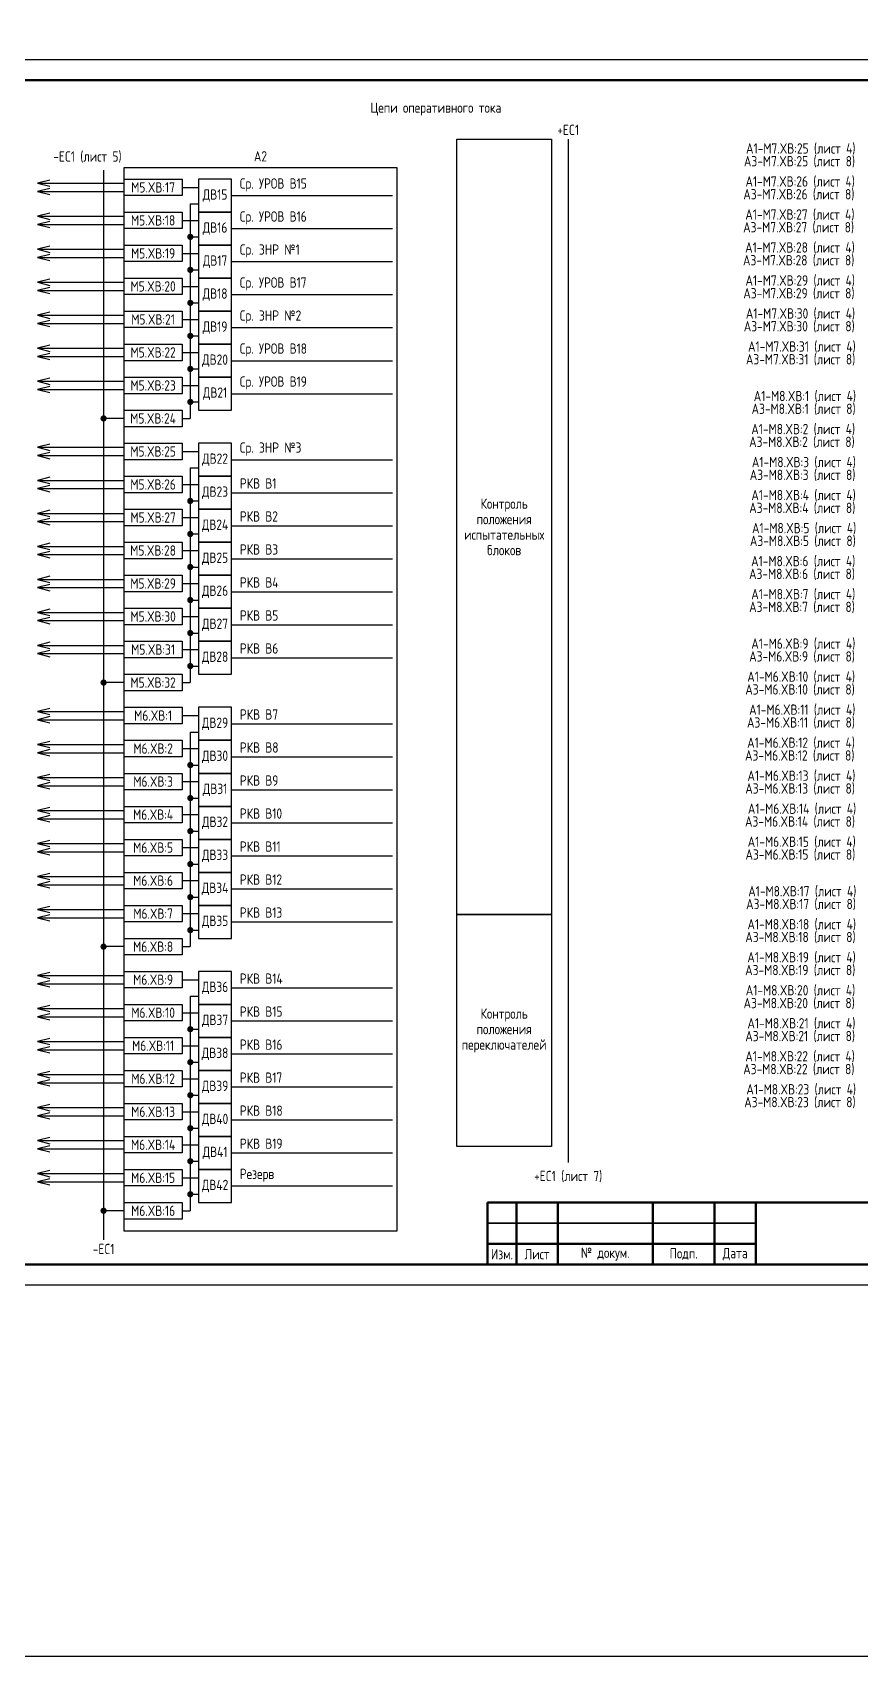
# Model space of a CAD drawing. Header units: millimetres. Extents: x -1612 to 9998, y -90 to 1220.
# Drawn here: x 2219.8 to 2420.3, y -90 to 303.6 of the extents above; entities that cross this region are included whole.
import ezdxf

# ---------------------------------------------------------------- set-up
doc = ezdxf.new("R2010")
doc.units = ezdxf.units.MM
doc.styles.add('Gost_type_A', font='GOST_0.TTF')

# ---------------------------------------------------------------- blocks, each defined once
blk = doc.blocks.new('Формат_А3')
blk.add_lwpolyline([(-420, 297), (0, 297), (0, 0), (-420, 0)], close=True)
at = {"lineweight": 50}
blk.add_lwpolyline([(-400, 292), (-5, 292), (-5, 5), (-400, 5)], close=True, dxfattribs=at)
blk = doc.blocks.new('Штамп малый нижний')
at = {"lineweight": 50}
for points in [[(-185, 15), (-178, 15), (-178, 5), (-185, 5)], [(-178, 15), (-168, 15), (-168, 5), (-178, 5)], [(-168, 15), (-145, 15), (-145, 5), (-168, 5)], [(-145, 15), (-130, 15), (-130, 5), (-145, 5)], [(-130, 15), (-120, 15), (-120, 5), (-130, 5)], [(-120, 15), (-10, 15), (-10, 0), (-120, 0)], [(-10, 15), (0, 15), (0, 10), (-10, 10)], [(-10, 10), (0, 10), (0, 0), (-10, 0)], [(-185, 5), (-178, 5), (-178, 0), (-185, 0)], [(-178, 5), (-168, 5), (-168, 0), (-178, 0)], [(-168, 5), (-145, 5), (-145, 0), (-168, 0)], [(-145, 5), (-130, 5), (-130, 0), (-145, 0)], [(-130, 5), (-120, 5), (-120, 0), (-130, 0)]]:
    blk.add_lwpolyline(points, close=True, dxfattribs=at)
for points in [[(-185, 15), (-178, 15), (-178, 10), (-185, 10)], [(-178, 15), (-168, 15), (-168, 10), (-178, 10)], [(-168, 15), (-145, 15), (-145, 10), (-168, 10)], [(-145, 15), (-130, 15), (-130, 10), (-145, 10)], [(-130, 15), (-120, 15), (-120, 10), (-130, 10)], [(-185, 10), (-178, 10), (-178, 5), (-185, 5)], [(-178, 10), (-168, 10), (-168, 5), (-178, 5)], [(-168, 10), (-145, 10), (-145, 5), (-168, 5)], [(-145, 10), (-130, 10), (-130, 5), (-145, 5)], [(-130, 10), (-120, 10), (-120, 5), (-130, 5)]]:
    blk.add_lwpolyline(points, close=True)
at = {"char_height": 2.5, "style": 'Gost_type_A'}
for s, insert, width, attachment_point in [('Лист', (-5, 12.5), 10, 5), ('№ докум.', (-156.5, 2.5), 23, 5), ('Подп.', (-137.5, 2.5), 15, 5), ('Дата', (-125, 2.5), 10, 5), ('Изм.', (-181.5, 2.5), 7, 5), ('Лист', (-173, 2.5), 10, 5), ('Копировал', (-75, -2.53), 13.1202, 6), ('Формат', (-30, -2.53), 13.1202, 6)]:
    blk.add_mtext(s, dxfattribs=dict(at, insert=insert, width=width, attachment_point=attachment_point))
blk = doc.blocks.new('POINT')
at = {"const_width": 0.75}
blk.add_lwpolyline([(-0.375, 0, 1), (0.375, 0, 1)], format="xyb", close=True, dxfattribs=at)

msp = doc.modelspace()

# ---------------------------------------------------------------- linework, layer by layer
for p, q in [((2349.52, 277.69), (2349.52, 29.69)), ((2237, 270.17), (2237, 11)), ((2221, 267.02), (2242, 267.02)), ((2221, 265.02), (2242, 265.02)), ((2256, 266.02), (2260, 266.02)), ((2268, 264.02), (2307, 264.02)), ((2258, 262.02), (2260, 262.02)), ((2258, 262.02), (2258, 210.02)), ((2221, 259.02), (2242, 259.02)), ((2221, 257.02), (2242, 257.02)), ((2256, 258.02), (2260, 258.02)), ((2268, 256.02), (2307, 256.02)), ((2258, 254.02), (2260, 254.02)), ((2221, 251.02), (2242, 251.02)), ((2221, 249.02), (2242, 249.02)), ((2256, 250.02), (2260, 250.02)), ((2268, 248.02), (2307, 248.02)), ((2258, 246.02), (2260, 246.02)), ((2221, 243.02), (2242, 243.02)), ((2221, 241.02), (2242, 241.02)), ((2256, 242.02), (2260, 242.02)), ((2258, 238.02), (2260, 238.02)), ((2268, 240.02), (2307, 240.02)), ((2221, 235.02), (2242, 235.02)), ((2221, 233.02), (2242, 233.02)), ((2256, 234.02), (2260, 234.02)), ((2258, 230.02), (2260, 230.02)), ((2268, 232.02), (2307, 232.02)), ((2221, 227.02), (2242, 227.02)), ((2221, 225.02), (2242, 225.02)), ((2256, 226.02), (2260, 226.02)), ((2258, 222.02), (2260, 222.02)), ((2268, 224.02), (2307, 224.02)), ((2221, 219.02), (2242, 219.02)), ((2221, 217.02), (2242, 217.02)), ((2256, 218.02), (2260, 218.02)), ((2258, 214.02), (2260, 214.02)), ((2268, 216.02), (2307, 216.02)), ((2242, 210.02), (2237, 210.02)), ((2256, 210.02), (2258, 210.02)), ((2221, 203.02), (2242, 203.02)), ((2221, 201.02), (2242, 201.02)), ((2256, 202.02), (2260, 202.02)), ((2258, 198.02), (2260, 198.02)), ((2258, 198.02), (2258, 146.02)), ((2268, 200.02), (2307, 200.02)), ((2221, 195.02), (2242, 195.02)), ((2221, 193.02), (2242, 193.02)), ((2256, 194.02), (2260, 194.02)), ((2258, 190.02), (2260, 190.02)), ((2268, 192.02), (2307, 192.02)), ((2221, 187.02), (2242, 187.02)), ((2221, 185.02), (2242, 185.02)), ((2256, 186.02), (2260, 186.02)), ((2258, 182.02), (2260, 182.02)), ((2268, 184.02), (2307, 184.02)), ((2221, 179.02), (2242, 179.02)), ((2256, 178.02), (2260, 178.02)), ((2221, 177.02), (2242, 177.02)), ((2258, 174.02), (2260, 174.02)), ((2268, 176.02), (2307, 176.02)), ((2221, 171.02), (2242, 171.02)), ((2256, 170.02), (2260, 170.02)), ((2221, 169.02), (2242, 169.02)), ((2258, 166.02), (2260, 166.02)), ((2268, 168.02), (2307, 168.02)), ((2221, 163.02), (2242, 163.02)), ((2256, 162.02), (2260, 162.02)), ((2221, 161.02), (2242, 161.02)), ((2258, 158.02), (2260, 158.02)), ((2268, 160.02), (2307, 160.02)), ((2221, 155.02), (2242, 155.02)), ((2256, 154.02), (2260, 154.02)), ((2221, 153.02), (2242, 153.02)), ((2258, 150.02), (2260, 150.02)), ((2268, 152.02), (2307, 152.02)), ((2242, 146.02), (2237, 146.02)), ((2256, 146.02), (2258, 146.02)), ((2221, 139.02), (2242, 139.02)), ((2256, 138.02), (2260, 138.02)), ((2221, 137.02), (2242, 137.02)), ((2258, 134.02), (2260, 134.02)), ((2258, 134.02), (2258, 82.02)), ((2268, 136.02), (2307, 136.02)), ((2221, 131.02), (2242, 131.02)), ((2256, 130.02), (2260, 130.02)), ((2221, 129.02), (2242, 129.02)), ((2258, 126.02), (2260, 126.02)), ((2268, 128.02), (2307, 128.02)), ((2221, 123.02), (2242, 123.02)), ((2256, 122.02), (2260, 122.02)), ((2221, 121.02), (2242, 121.02)), ((2268, 120.02), (2307, 120.02)), ((2221, 115.02), (2242, 115.02)), ((2258, 118.02), (2260, 118.02)), ((2221, 113.02), (2242, 113.02)), ((2256, 114.02), (2260, 114.02)), ((2268, 112.02), (2307, 112.02)), ((2221, 107.02), (2242, 107.02)), ((2258, 110.02), (2260, 110.02)), ((2221, 105.02), (2242, 105.02)), ((2256, 106.02), (2260, 106.02)), ((2268, 104.02), (2307, 104.02)), ((2221, 99.02), (2242, 99.02)), ((2258, 102.02), (2260, 102.02)), ((2221, 97.02), (2242, 97.02)), ((2256, 98.02), (2260, 98.02)), ((2268, 96.02), (2307, 96.02)), ((2221, 91.02), (2242, 91.02)), ((2258, 94.02), (2260, 94.02)), ((2221, 89.02), (2242, 89.02)), ((2256, 90.02), (2260, 90.02)), ((2268, 88.02), (2307, 88.02)), ((2258, 86.02), (2260, 86.02)), ((2242, 82.02), (2237, 82.02)), ((2256, 82.02), (2258, 82.02)), ((2221, 75.02), (2242, 75.02)), ((2221, 73.02), (2242, 73.02)), ((2256, 74.02), (2260, 74.02)), ((2268, 72.02), (2307, 72.02)), ((2221, 67.02), (2242, 67.02)), ((2258, 70.02), (2260, 70.02)), ((2258, 70.02), (2258, 18.02)), ((2221, 65.02), (2242, 65.02)), ((2256, 66.02), (2260, 66.02)), ((2268, 64.02), (2307, 64.02)), ((2258, 62.02), (2260, 62.02)), ((2221, 59.02), (2242, 59.02)), ((2221, 57.02), (2242, 57.02)), ((2256, 58.02), (2260, 58.02)), ((2268, 56.02), (2307, 56.02)), ((2258, 54.02), (2260, 54.02)), ((2221, 51.02), (2242, 51.02)), ((2221, 49.02), (2242, 49.02)), ((2256, 50.02), (2260, 50.02)), ((2268, 48.02), (2307, 48.02)), ((2258, 46.02), (2260, 46.02)), ((2221, 43.02), (2242, 43.02)), ((2221, 41.02), (2242, 41.02)), ((2256, 42.02), (2260, 42.02)), ((2268, 40.02), (2307, 40.02)), ((2258, 38.02), (2260, 38.02)), ((2221, 35.02), (2242, 35.02)), ((2221, 33.02), (2242, 33.02)), ((2256, 34.02), (2260, 34.02)), ((2268, 32.02), (2307, 32.02)), ((2258, 30.02), (2260, 30.02)), ((2221, 27.02), (2242, 27.02)), ((2221, 25.02), (2242, 25.02)), ((2256, 26.02), (2260, 26.02)), ((2268, 24.02), (2307, 24.02)), ((2258, 22.02), (2260, 22.02)), ((2242, 18.02), (2237, 18.02)), ((2256, 18.02), (2258, 18.02))]:
    msp.add_line(p, q)
for points in [[(-1612, 1220), (9998.36, 1220), (9998.36, -90), (-1612, -90)], [(2345.52, 89.78), (2322.52, 89.78), (2322.52, 277.69), (2345.52, 277.69)], [(2242, 270.8), (2308, 270.8), (2308, 13.11), (2242, 13.11)], [(2242, 268.02), (2256, 268.02), (2256, 264.02), (2242, 264.02)], [(2242, 260.02), (2256, 260.02), (2256, 256.02), (2242, 256.02)], [(2242, 252.02), (2256, 252.02), (2256, 248.02), (2242, 248.02)], [(2242, 244.02), (2256, 244.02), (2256, 240.02), (2242, 240.02)], [(2242, 236.02), (2256, 236.02), (2256, 232.02), (2242, 232.02)], [(2242, 228.02), (2256, 228.02), (2256, 224.02), (2242, 224.02)], [(2242, 220.02), (2256, 220.02), (2256, 216.02), (2242, 216.02)], [(2242, 212.02), (2256, 212.02), (2256, 208.02), (2242, 208.02)], [(2242, 204.02), (2256, 204.02), (2256, 200.02), (2242, 200.02)], [(2242, 196.02), (2256, 196.02), (2256, 192.02), (2242, 192.02)], [(2242, 188.02), (2256, 188.02), (2256, 184.02), (2242, 184.02)], [(2242, 180.02), (2256, 180.02), (2256, 176.02), (2242, 176.02)], [(2242, 172.02), (2256, 172.02), (2256, 168.02), (2242, 168.02)], [(2242, 164.02), (2256, 164.02), (2256, 160.02), (2242, 160.02)], [(2242, 156.02), (2256, 156.02), (2256, 152.02), (2242, 152.02)], [(2242, 148.02), (2256, 148.02), (2256, 144.02), (2242, 144.02)], [(2242, 140.02), (2256, 140.02), (2256, 136.02), (2242, 136.02)], [(2242, 132.02), (2256, 132.02), (2256, 128.02), (2242, 128.02)], [(2242, 124.02), (2256, 124.02), (2256, 120.02), (2242, 120.02)], [(2242, 116.02), (2256, 116.02), (2256, 112.02), (2242, 112.02)], [(2242, 108.02), (2256, 108.02), (2256, 104.02), (2242, 104.02)], [(2242, 100.02), (2256, 100.02), (2256, 96.02), (2242, 96.02)], [(2242, 92.02), (2256, 92.02), (2256, 88.02), (2242, 88.02)], [(2345.52, 33.63), (2322.52, 33.63), (2322.52, 89.78), (2345.52, 89.78)], [(2242, 84.02), (2256, 84.02), (2256, 80.02), (2242, 80.02)], [(2242, 76.02), (2256, 76.02), (2256, 72.02), (2242, 72.02)], [(2242, 68.02), (2256, 68.02), (2256, 64.02), (2242, 64.02)], [(2242, 60.02), (2256, 60.02), (2256, 56.02), (2242, 56.02)], [(2242, 52.02), (2256, 52.02), (2256, 48.02), (2242, 48.02)], [(2242, 44.02), (2256, 44.02), (2256, 40.02), (2242, 40.02)], [(2242, 36.02), (2256, 36.02), (2256, 32.02), (2242, 32.02)], [(2242, 28.02), (2256, 28.02), (2256, 24.02), (2242, 24.02)], [(2242, 20.02), (2256, 20.02), (2256, 16.02), (2242, 16.02)]]:
    msp.add_lwpolyline(points, close=True)
for points in [[(2224, 267.77), (2221, 267.02), (2224, 266.27)], [(2224, 265.77), (2221, 265.02), (2224, 264.27)], [(2224, 259.77), (2221, 259.02), (2224, 258.27)], [(2224, 257.77), (2221, 257.02), (2224, 256.27)], [(2224, 251.77), (2221, 251.02), (2224, 250.27)], [(2224, 249.77), (2221, 249.02), (2224, 248.27)], [(2224, 243.77), (2221, 243.02), (2224, 242.27)], [(2224, 241.77), (2221, 241.02), (2224, 240.27)], [(2224, 235.77), (2221, 235.02), (2224, 234.27)], [(2224, 233.77), (2221, 233.02), (2224, 232.27)], [(2224, 227.77), (2221, 227.02), (2224, 226.27)], [(2224, 225.77), (2221, 225.02), (2224, 224.27)], [(2224, 219.77), (2221, 219.02), (2224, 218.27)], [(2224, 217.77), (2221, 217.02), (2224, 216.27)], [(2224, 203.77), (2221, 203.02), (2224, 202.27)], [(2224, 201.77), (2221, 201.02), (2224, 200.27)], [(2224, 195.77), (2221, 195.02), (2224, 194.27)], [(2224, 193.77), (2221, 193.02), (2224, 192.27)], [(2224, 187.77), (2221, 187.02), (2224, 186.27)], [(2224, 185.77), (2221, 185.02), (2224, 184.27)], [(2224, 179.77), (2221, 179.02), (2224, 178.27)], [(2224, 177.77), (2221, 177.02), (2224, 176.27)], [(2224, 171.77), (2221, 171.02), (2224, 170.27)], [(2224, 169.77), (2221, 169.02), (2224, 168.27)], [(2224, 163.77), (2221, 163.02), (2224, 162.27)], [(2224, 161.77), (2221, 161.02), (2224, 160.27)], [(2224, 155.77), (2221, 155.02), (2224, 154.27)], [(2224, 153.77), (2221, 153.02), (2224, 152.27)], [(2224, 139.77), (2221, 139.02), (2224, 138.27)], [(2224, 137.77), (2221, 137.02), (2224, 136.27)], [(2224, 131.77), (2221, 131.02), (2224, 130.27)], [(2224, 129.77), (2221, 129.02), (2224, 128.27)], [(2224, 123.77), (2221, 123.02), (2224, 122.27)], [(2224, 121.77), (2221, 121.02), (2224, 120.27)], [(2224, 115.77), (2221, 115.02), (2224, 114.27)], [(2224, 113.77), (2221, 113.02), (2224, 112.27)], [(2224, 107.77), (2221, 107.02), (2224, 106.27)], [(2224, 105.77), (2221, 105.02), (2224, 104.27)], [(2224, 99.77), (2221, 99.02), (2224, 98.27)], [(2224, 97.77), (2221, 97.02), (2224, 96.27)], [(2224, 91.77), (2221, 91.02), (2224, 90.27)], [(2224, 89.77), (2221, 89.02), (2224, 88.27)], [(2224, 75.77), (2221, 75.02), (2224, 74.27)], [(2224, 73.77), (2221, 73.02), (2224, 72.27)], [(2224, 67.77), (2221, 67.02), (2224, 66.27)], [(2224, 65.77), (2221, 65.02), (2224, 64.27)], [(2224, 59.77), (2221, 59.02), (2224, 58.27)], [(2224, 57.77), (2221, 57.02), (2224, 56.27)], [(2224, 51.77), (2221, 51.02), (2224, 50.27)], [(2224, 49.77), (2221, 49.02), (2224, 48.27)], [(2224, 43.77), (2221, 43.02), (2224, 42.27)], [(2224, 41.77), (2221, 41.02), (2224, 40.27)], [(2224, 35.77), (2221, 35.02), (2224, 34.27)], [(2224, 33.77), (2221, 33.02), (2224, 32.27)], [(2224, 27.77), (2221, 27.02), (2224, 26.27)], [(2224, 25.77), (2221, 25.02), (2224, 24.27)]]:
    msp.add_lwpolyline(points)
at = {"ltscale": 4}
for points in [[(2260, 260.02), (2268, 260.02), (2268, 268.02), (2260, 268.02)], [(2260, 252.02), (2268, 252.02), (2268, 260.02), (2260, 260.02)], [(2260, 244.02), (2268, 244.02), (2268, 252.02), (2260, 252.02)], [(2260, 236.02), (2268, 236.02), (2268, 244.02), (2260, 244.02)], [(2260, 228.02), (2268, 228.02), (2268, 236.02), (2260, 236.02)], [(2260, 220.02), (2268, 220.02), (2268, 228.02), (2260, 228.02)], [(2260, 212.02), (2268, 212.02), (2268, 220.02), (2260, 220.02)], [(2260, 196.02), (2268, 196.02), (2268, 204.02), (2260, 204.02)], [(2260, 188.02), (2268, 188.02), (2268, 196.02), (2260, 196.02)], [(2260, 180.02), (2268, 180.02), (2268, 188.02), (2260, 188.02)], [(2260, 172.02), (2268, 172.02), (2268, 180.02), (2260, 180.02)], [(2260, 164.02), (2268, 164.02), (2268, 172.02), (2260, 172.02)], [(2260, 156.02), (2268, 156.02), (2268, 164.02), (2260, 164.02)], [(2260, 148.02), (2268, 148.02), (2268, 156.02), (2260, 156.02)], [(2260, 132.02), (2268, 132.02), (2268, 140.02), (2260, 140.02)], [(2260, 124.02), (2268, 124.02), (2268, 132.02), (2260, 132.02)], [(2260, 116.02), (2268, 116.02), (2268, 124.02), (2260, 124.02)], [(2260, 108.02), (2268, 108.02), (2268, 116.02), (2260, 116.02)], [(2260, 100.02), (2268, 100.02), (2268, 108.02), (2260, 108.02)], [(2260, 92.02), (2268, 92.02), (2268, 100.02), (2260, 100.02)], [(2260, 84.02), (2268, 84.02), (2268, 92.02), (2260, 92.02)], [(2260, 68.02), (2268, 68.02), (2268, 76.02), (2260, 76.02)], [(2260, 60.02), (2268, 60.02), (2268, 68.02), (2260, 68.02)], [(2260, 52.02), (2268, 52.02), (2268, 60.02), (2260, 60.02)], [(2260, 44.02), (2268, 44.02), (2268, 52.02), (2260, 52.02)], [(2260, 36.02), (2268, 36.02), (2268, 44.02), (2260, 44.02)], [(2260, 28.02), (2268, 28.02), (2268, 36.02), (2260, 36.02)], [(2260, 20.02), (2268, 20.02), (2268, 28.02), (2260, 28.02)]]:
    msp.add_lwpolyline(points, close=True, dxfattribs=at)

# ---------------------------------------------------------------- block references
for name, p in [('Формат_А3', (2520, 0)), ('POINT', (2258, 254.02)), ('POINT', (2258, 246.02)), ('POINT', (2258, 238.02)), ('POINT', (2258, 230.02)), ('POINT', (2258, 222.02)), ('POINT', (2258, 214.02)), ('POINT', (2237, 210.02)), ('POINT', (2258, 190.02)), ('POINT', (2258, 182.02)), ('POINT', (2258, 174.02)), ('POINT', (2258, 166.02)), ('POINT', (2258, 158.02)), ('POINT', (2258, 150.02)), ('POINT', (2237, 146.02)), ('POINT', (2258, 126.02)), ('POINT', (2258, 118.02)), ('POINT', (2258, 110.02)), ('POINT', (2258, 102.02)), ('POINT', (2258, 94.02)), ('POINT', (2258, 86.02)), ('POINT', (2237, 82.02)), ('POINT', (2258, 62.02)), ('POINT', (2258, 54.02)), ('POINT', (2258, 46.02)), ('POINT', (2258, 38.02)), ('POINT', (2258, 30.02)), ('POINT', (2258, 22.02)), ('Штамп малый нижний', (2515, 5)), ('POINT', (2237, 18.02))]:
    msp.add_blockref(name, p)

# ---------------------------------------------------------------- texts
at = {"char_height": 2.5, "style": 'Gost_type_A'}
for s, insert, width, attachment_point, line_spacing_factor in [('Цепи оперативного тока', (2317.5, 285), 395, 5, 0.9), ('A1-M7.XВ:25 (лист 4)', (2392.61, 275.33), 31, 4, 0.8), ('A2', (2275, 272.29), 66, 8, 0.9), ('A3-M7.XВ:25 (лист 8)', (2392.09, 272.23), 31, 4, 0.8), ('A1-M7.XВ:26 (лист 4)', (2392.47, 267.33), 31, 4, 0.8), ('A3-M7.XВ:26 (лист 8)', (2391.95, 264.23), 31, 4, 0.8), ('A1-M7.XВ:27 (лист 4)', (2392.43, 259.33), 31, 4, 0.8), ('A3-M7.XВ:27 (лист 8)', (2391.91, 256.23), 31, 4, 0.8), ('A1-M7.XВ:28 (лист 4)', (2392.39, 251.33), 31, 4, 0.8), ('A3-M7.XВ:28 (лист 8)', (2391.87, 248.23), 31, 4, 0.8), ('A1-M7.XВ:29 (лист 4)', (2392.47, 243.33), 31, 4, 0.8), ('A3-M7.XВ:29 (лист 8)', (2391.95, 240.23), 31, 4, 0.8), ('A1-M7.XВ:30 (лист 4)', (2392.56, 235.33), 31, 4, 0.8), ('A3-M7.XВ:30 (лист 8)', (2392.06, 232.23), 31, 4, 0.8), ('A1-M7.XВ:31 (лист 4)', (2393.09, 227.33), 31, 4, 0.8), ('A3-M7.XВ:31 (лист 8)', (2392.57, 224.23), 31, 4, 0.8), ('A1-M8.XВ:1 (лист 4)', (2394.47, 215.33), 31, 4, 0.8), ('A3-M8.XВ:1 (лист 8)', (2393.95, 212.23), 31, 4, 0.8), ('A1-M8.XВ:2 (лист 4)', (2393.88, 207.33), 31, 4, 0.8), ('A3-M8.XВ:2 (лист 8)', (2393.36, 204.23), 31, 4, 0.8), ('A1-M8.XВ:3 (лист 4)', (2394.02, 199.33), 31, 4, 0.8), ('A3-M8.XВ:3 (лист 8)', (2393.5, 196.23), 31, 4, 0.8), ('A1-M8.XВ:4 (лист 4)', (2393.9, 191.33), 31, 4, 0.8), ('Контроль положения\\Pиспытательных блоков', (2334.02, 183.74), 23, 5, 0.9), ('A3-M8.XВ:4 (лист 8)', (2393.38, 188.23), 31, 4, 0.8), ('A3-M8.XВ:5 (лист 8)', (2393.54, 180.23), 31, 4, 0.8), ('A1-M8.XВ:5 (лист 4)', (2394.06, 183.33), 31, 4, 0.8), ('A3-M8.XВ:6 (лист 8)', (2393.34, 172.23), 31, 4, 0.8), ('A1-M8.XВ:6 (лист 4)', (2393.84, 175.33), 31, 4, 0.8), ('A3-M8.XВ:7 (лист 8)', (2393.36, 164.23), 31, 4, 0.8), ('A1-M8.XВ:7 (лист 4)', (2393.88, 167.33), 31, 4, 0.8), ('A3-M6.XВ:9 (лист 8)', (2393.37, 152.23), 31, 4, 0.8), ('A1-M6.XВ:9 (лист 4)', (2393.89, 155.33), 31, 4, 0.8), ('A3-M6.XВ:10 (лист 8)', (2392.43, 144.23), 31, 4, 0.8), ('A1-M6.XВ:10 (лист 4)', (2392.91, 147.33), 31, 4, 0.8), ('A3-M6.XВ:11 (лист 8)', (2392.84, 136.23), 31, 4, 0.8), ('A1-M6.XВ:11 (лист 4)', (2393.36, 139.33), 31, 4, 0.8), ('A1-M6.XВ:12 (лист 4)', (2392.88, 131.33), 31, 4, 0.8), ('A3-M6.XВ:12 (лист 8)', (2392.36, 128.23), 31, 4, 0.8), ('A1-M6.XВ:13 (лист 4)', (2392.95, 123.33), 31, 4, 0.8), ('A3-M6.XВ:13 (лист 8)', (2392.43, 120.23), 31, 4, 0.8), ('A1-M6.XВ:14 (лист 4)', (2393.05, 115.33), 31, 4, 0.8), ('A3-M6.XВ:14 (лист 8)', (2392.35, 112.23), 31, 4, 0.8), ('A1-M6.XВ:15 (лист 4)', (2393, 107.33), 31, 4, 0.8), ('A3-M6.XВ:15 (лист 8)', (2392.47, 104.23), 31, 4, 0.8), ('A1-M8.XВ:17 (лист 4)', (2393.14, 95.33), 31, 4, 0.8), ('A3-M8.XВ:17 (лист 8)', (2392.62, 92.23), 31, 4, 0.8), ('A1-M8.XВ:18 (лист 4)', (2392.95, 87.33), 31, 4, 0.8), ('A3-M8.XВ:18 (лист 8)', (2392.43, 84.23), 31, 4, 0.8), ('A1-M8.XВ:19 (лист 4)', (2392.92, 79.33), 31, 4, 0.8), ('A3-M8.XВ:19 (лист 8)', (2392.4, 76.23), 31, 4, 0.8), ('A1-M8.XВ:20 (лист 4)', (2392.53, 71.33), 31, 4, 0.8), ('Контроль положения\\Pпереключателей', (2334.02, 61.7), 23, 5, 0.9), ('A3-M8.XВ:20 (лист 8)', (2392.01, 68.23), 31, 4, 0.8), ('A1-M8.XВ:21 (лист 4)', (2392.95, 63.33), 31, 4, 0.8), ('A3-M8.XВ:21 (лист 8)', (2392.43, 60.23), 31, 4, 0.8), ('A1-M8.XВ:22 (лист 4)', (2392.43, 55.33), 31, 4, 0.8), ('A3-M8.XВ:22 (лист 8)', (2391.93, 52.23), 31, 4, 0.8), ('A1-M8.XВ:23 (лист 4)', (2392.69, 47.33), 31, 4, 0.8), ('A3-M8.XВ:23 (лист 8)', (2392.17, 44.23), 31, 4, 0.8)]:
    msp.add_mtext(s, dxfattribs=dict(at, insert=insert, width=width, attachment_point=attachment_point, line_spacing_factor=line_spacing_factor))
for s, insert, width, attachment_point in [('+EC1', (2349.52, 278.69), 20, 8), ('-EC1 (лист 5)', (2233.08, 272), 18.5192, 8), ('Ср. УРОВ В15', (2270, 265.02), 35.7119, 7), ('M5.XВ:17', (2249, 266.02), 14, 5), ('Ср. УРОВ В16', (2270, 257.02), 41.1416, 7), ('M5.XВ:18', (2249, 258.02), 14, 5), ('Ср. ЗНР №1', (2270, 249.02), 27.8465, 7), ('M5.XВ:19', (2249, 250.02), 14, 5), ('Ср. УРОВ В17', (2270, 241.02), 27.8465, 7), ('M5.XВ:20', (2249, 242.02), 14, 5), ('Ср. ЗНР №2 ', (2270, 233.02), 33.4848, 7), ('M5.XВ:21', (2249, 234.02), 14, 5), ('M5.XВ:22', (2249, 226.02), 14, 5), ('Ср. УРОВ В18', (2270, 225.02), 35.3544, 7), ('M5.XВ:23', (2249, 218.02), 14, 5), ('Ср. УРОВ В19', (2270, 217.02), 27.8465, 7), ('M5.XВ:24', (2249, 210.02), 14, 5), ('M5.XВ:25', (2249, 202.02), 14, 5), ('Ср. ЗНР №3', (2270, 201.02), 27.8465, 7), ('M5.XВ:26', (2249, 194.02), 14, 5), ('РКВ В1', (2270, 193.02), 27.8465, 7), ('M5.XВ:27', (2249, 186.02), 14, 5), ('РКВ В2', (2270, 185.02), 35.933, 7), ('M5.XВ:28', (2249, 178.02), 14, 5), ('РКВ В3', (2270, 177.02), 41.868, 7), ('M5.XВ:29', (2249, 170.02), 14, 5), ('РКВ В4', (2270, 169.02), 42.9636, 7), ('M5.XВ:30', (2249, 162.02), 14, 5), ('РКВ В5', (2270, 161.02), 40.0707, 7), ('M5.XВ:31', (2249, 154.02), 14, 5), ('РКВ В6', (2270, 153.02), 38, 7), ('M5.XВ:32', (2249, 146.02), 14, 5), ('M6.XВ:1', (2249, 138.02), 14, 5), ('РКВ В7', (2270, 137.02), 29.668, 7), ('M6.XВ:2', (2249, 130.02), 14, 5), ('РКВ В8', (2270, 129.02), 30.6324, 7), ('M6.XВ:3', (2249, 122.02), 14, 5), ('РКВ В9', (2270, 121.02), 30.6324, 7), ('M6.XВ:4', (2249, 114.02), 14, 5), ('РКВ В10', (2270, 113.02), 27.8465, 7), ('M6.XВ:5', (2249, 106.02), 14, 5), ('РКВ В11', (2270, 105.02), 27.8465, 7), ('M6.XВ:6', (2249, 98.02), 14, 5), ('РКВ В12', (2270, 97.02), 27.8465, 7), ('M6.XВ:7', (2249, 90.02), 14, 5), ('РКВ В13', (2270, 89.02), 33.5921, 7), ('M6.XВ:8', (2249, 82.02), 14, 5), ('M6.XВ:9', (2249, 74.02), 14, 5), ('РКВ В14', (2270, 73.02), 27.8465, 7), ('M6.XВ:10', (2249, 66.02), 14, 5), ('РКВ В15', (2270, 65.02), 39.1584, 7), ('M6.XВ:11', (2249, 58.02), 14, 5), ('РКВ В16', (2270, 57.02), 27.8465, 7), ('M6.XВ:12', (2249, 50.02), 14, 5), ('РКВ В17', (2270, 49.02), 36.4793, 7), ('\\pxt4;РКВ В18', (2270, 41.02), 27.8465, 7), ('M6.XВ:13', (2249, 42.02), 14, 5), ('РКВ В19', (2270, 33.02), 35.3878, 7), ('M6.XВ:14', (2249, 34.02), 14, 5), ('Резерв', (2270, 25.02), 27.8465, 7), ('+EC1 (лист 7)', (2349.52, 27.69), 20, 2), ('M6.XВ:15', (2249, 26.02), 14, 5), ('M6.XВ:16', (2249, 18.02), 14, 5), ('-EC1', (2237, 10), 20, 2)]:
    msp.add_mtext(s, dxfattribs=dict(at, insert=insert, width=width, attachment_point=attachment_point))
at = {"color": 5, "char_height": 2.5, "width": 7.9998, "attachment_point": 5, "style": 'Gost_type_A'}
for s, insert in [('ДВ15', (2264, 264.02)), ('ДВ16', (2264, 256.02)), ('ДВ17', (2264, 248.02)), ('ДВ18', (2264, 240.02)), ('ДВ19', (2264, 232.02)), ('ДВ20', (2264, 224.02)), ('ДВ21', (2264, 216.02)), ('ДВ22', (2264, 200.02)), ('ДВ23', (2264, 192.02)), ('ДВ24', (2264, 184.02)), ('ДВ25', (2264, 176.02)), ('ДВ26', (2264, 168.02)), ('ДВ27', (2264, 160.02)), ('ДВ28', (2264, 152.02)), ('ДВ29', (2264, 136.02)), ('ДВ30', (2264, 128.02)), ('ДВ31', (2264, 120.02)), ('ДВ32', (2264, 112.02)), ('ДВ33', (2264, 104.02)), ('ДВ34', (2264, 96.02)), ('ДВ35', (2264, 88.02)), ('ДВ36', (2264, 72.02)), ('ДВ37', (2264, 64.02)), ('ДВ38', (2264, 56.02)), ('ДВ39', (2264, 48.02)), ('ДВ40', (2264, 40.02)), ('ДВ41', (2264, 32.02)), ('ДВ42', (2264, 24.02))]:
    msp.add_mtext(s, dxfattribs=dict(at, insert=insert))

doc.saveas('drawing.dxf')
